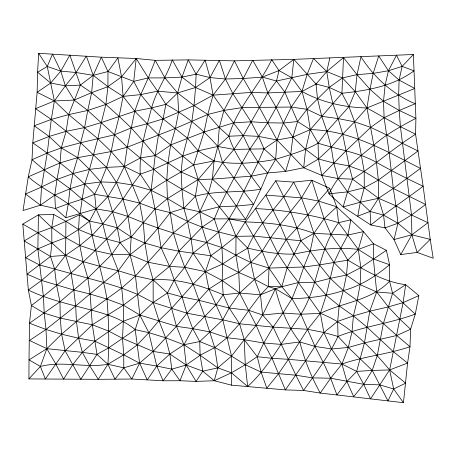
<?xml version="1.0" encoding="UTF-8"?>
<svg xmlns="http://www.w3.org/2000/svg" width="456" height="456" viewBox="0 0 456 456"><rect width="100%" height="100%" fill="white"/><g stroke="black" fill="none" stroke-linecap="round" stroke-linejoin="round"><path stroke-width="0.68" d="M38.652 53.312L47.247 66.468L60.785 71.125L76.095 72.504L93.212 75.354L107.929 86.663L123.103 96.404L134.754 111.253L158.488 135.039L170.658 144.945L182.696 156.117L193.675 164.895L198.143 179.539L208.432 193.219L228.992 218.851L245.55 219.347L253.553 204.448L260.826 189.132C248.691 172.471 235.085 156.226 228.838 136.224L219.302 127.537L207.748 114.473L194.022 105.592L177.595 92.95L164.89 77.885L155.239 60.352L148.314 77.919L140.716 94.597L134.754 111.253L127.247 147.22L124.351 166.543L116.468 182.434L107.969 196.587L96.096 208.882L65.778 217.723L68.332 203.684L69.99 188.795L72.937 173.582L77.657 157.673L80.638 142.745L84.599 127.583L87.751 110.443L91.633 92.682L93.212 75.354L101.329 57.188L107.964 71.529L107.929 86.663L105.866 104.435L101.317 122.567L97.875 138.732L89.479 169.375L84.765 184.019L82.103 199.215L80.17 213.744L89.593 221.126L102.748 223.879L117.334 227.869L131.197 237.052L144.871 243.099L161.088 247.705L178.866 251.182L210.775 255.765L222.676 263.967L238.744 272.46L254.539 279.385L268.413 286.636L275.492 288.762L292.017 298.623L300.909 314.235L314.953 346.4L323.293 362.44L330.64 378.235L336.944 394.959L403.457 402.688L407.567 363.067L409.99 346.702L410.611 329.249L415.268 314.121L418.853 295.613L405.692 284.681C384.391 282.047 365.951 270.807 347.825 260.148L340.74 248.355L330.874 234.281L324.108 218.72L311.836 180.217L293.635 182.098L275.732 180.793L265.757 195.128L245.214 221.924L236.014 236.333L221.986 247.562L210.775 255.765L205.451 271.656L193.167 284.219L171.49 308.455L158.956 320.631L148.804 332.658L137.284 344.947L123.724 354.814L107.89 364.264C85.443 368.271 62.632 360.593 40.373 366.47L28.916 378.913L98.285 379.329L131.812 379.027L163.123 380.783L179.972 380.737L196.074 381.393L214.252 380.737L231.511 385.155L285.376 389.903L303.531 390.456L320.272 393.066L336.944 394.959L346.908 381.49L356.66 371.412L364.441 342.906L369.753 311.203L376.702 291.965L373.378 258.985L373.515 243.743L363.466 231.619L336.71 206.807L318.619 201.085L301.502 197.813L265.757 195.128L280.047 224.569L286.265 239.48L294.063 254.055L314.839 282.241L326.228 295.277L339.167 305.885L353.423 315.883L366.937 327.089L393.14 351.485L407.567 363.067L389.635 369.947L372.238 370.403L356.66 371.412L341.932 364.042L288.46 359.322L272.05 358.319L257.258 356.695L245.282 364.72L231.431 372.786L214.252 380.737L202.772 371.167L186.196 365.034L169.831 354.004L153.113 351.433L122.516 338.386L108.796 331.147L92.306 324.769L60.266 318.106L44.238 313.152L31.396 305.531L28.352 290.073L22.8 224.095L38.429 214.827L53.814 214.519L65.915 221.302L78.546 229.516L92.346 235.205L120.116 242.615L130.08 254.739L135.443 275.977L139.855 315.033L148.804 332.658L156.767 366.054L163.123 380.783L171.792 369.149L186.196 365.034L200.138 355.247L214.725 347.597L227.059 337.742L239.548 323.783L248.799 310.314L260.467 294.81L268.413 286.636L268.977 268.082L262.211 251.25L245.214 221.924L228.992 218.851L214.28 218.891L199.768 211.783L183.871 208.329L167.432 198.588L151.124 190.329L132.388 184.959L116.468 182.434L100.736 181.95L84.765 184.019L69.99 188.795L54.777 195.094L40.396 205.189L23.028 210.547L28.278 176.825L32.011 159.742L32.803 142.87L37.124 92.294L37.603 72.236L38.652 53.312L101.329 57.188L136.219 58.505L155.239 60.352L188.265 59.89L234.441 60.847L293.846 59.365L413.381 54.509L415.906 118.298L415.576 134.212L423.128 186.253L430.23 239.389L433.2 258.238L417.109 252.407L400.721 254.585L394.007 239.577L385.007 227.88L383.564 215.101L378.531 198.28L378.355 180.114L376.468 162.387L373.869 145.139L366.943 107.969L369.993 89.279L373.156 73.393L378.719 55.957L388.432 70.748L399.091 80.074L414.766 88.481L366.943 107.969C344.337 107.474 321.845 102.429 301.952 91.456L267.797 92.939L251.307 92.408L213.066 95.156L194.022 105.592L163.111 118.896L147.425 123.707L131.242 127.914L114.496 134.794L80.638 142.745L61.281 147.886L47.264 153.028L32.011 159.742L44.164 169.917L69.99 188.795L82.103 199.215L96.096 208.882L112.472 211.652L127.982 216.429L143.304 222.665L158.05 228.046L191.053 238.824L206.494 242.489L221.986 247.562L235.86 255.217L250.771 262.434L268.977 268.082L303.821 266.977L319.451 264.919L347.825 260.148L358.33 249.438L373.515 243.743L386.392 250.333L389.589 264.719L389.561 281.141L392.576 293.299L383.336 323.652L377.317 355.332L372.238 370.403L363.706 384.305L353.679 396.629L346.908 381.49L341.932 364.042L331.523 348.965L323.863 332.498L320.368 313.346L298.452 282.543L287.172 267.757L277.926 253.684L255.508 208.563C283.683 209.977 311.602 214.576 338.631 222.688L350.881 219.775L347.888 235.045L340.74 248.355L333.986 262.588L326.228 295.277L320.368 313.346L307.709 329.312L288.46 359.322L278.416 373.846L266.823 388.198L261.071 372.079L257.258 356.695L244.256 339.731L239.548 323.783L229.214 308.039L223.212 294.747L222.197 280.525L222.676 263.967L221.986 247.562L218.618 232.001L214.28 218.891L219.467 206.722L226.683 192.107L241.908 163.134L249.763 149.306L267.689 122.801L284.789 92.044L291.789 77.742L293.846 59.365L316.036 84.024L329.255 87.415L341.914 93.28C367.04 90.601 393.254 86.212 414.048 70.822L402.135 66.388L388.432 70.748L373.156 73.393L357.037 74.619L342.456 77.925L329.255 87.415L307.03 109.32L297.557 121.541L292.889 137.125L290.683 154.612L285.633 171.405L267.643 172.972L251.302 176.187L212.319 179.105L198.143 179.539L181.152 172.003L167.985 162.9L155.177 155.587L143.041 141.103L131.242 127.914L119.141 116.417L105.866 104.435L91.633 92.682L80.324 85.095L65.368 85.853L50.667 83.032L37.603 72.236L47.247 66.468L52.52 54.104L60.785 71.125L65.368 85.853L74.151 100.086L87.751 110.443L114.496 134.794L127.247 147.22L166.748 180.114L181.978 189.246L195.407 196.257C216.668 190.118 239.183 193.236 260.826 189.132L267.643 172.972L275.623 159.344L277.026 140.009L283.455 123.006L291.31 107.035L301.952 91.456L307.173 74.362L313.489 58.476L326.752 71.569L342.456 77.925L355.258 91.656L366.943 107.969L400.436 126.722L415.576 134.212C393.745 148.046 374.376 165.334 352.562 179.168L347.54 191.885L343.106 206.927L370.813 225.002L385.007 227.88L397.951 223.252L411.534 215.004L425.562 204.459L393.306 188.436L378.355 180.114L364.23 171.541L349.125 165.955L333.752 163.048L318.453 158.973L305.611 149.414L292.889 137.125L283.455 123.006L276.085 107.28L267.797 92.939L262.377 77.115L252.715 60.238L243.253 78.512L232.856 93.634L223.93 110.42L219.302 127.537L217.814 146.461L214.052 160.94L212.319 179.105L208.432 193.219L199.768 211.783L173.388 232.873L161.088 247.705L135.443 275.977L121.712 288.084L91.525 310.012L76.443 321.497L61.588 334.208L46.865 348.669L29.024 359.869L28.916 378.913M65.778 217.723L55.427 208.489L54.777 195.094L56.994 179.51L60.032 162.895L61.281 147.886L66.126 131.334L68.674 114.61L80.324 85.095L93.212 75.354L107.964 71.529L133.733 81.362L148.314 77.919L164.89 77.885L181.978 77.127L196.108 74.185L209.988 77.583L225.429 78.985L243.253 78.512L262.377 77.115L276.484 81.02L284.789 92.044L297.557 121.541L310.297 129.629C350.71 130.336 385.417 150.856 420.466 168.372L393.306 188.436L378.531 198.28L360.343 202.213L343.106 206.927L329.027 193.823L321.839 175.389L318.453 158.973L318.083 143.167L310.297 129.629L307.03 109.32L301.952 91.456L316.036 84.024L326.752 71.569L343.51 57.587L341.914 93.28L310.297 129.629L292.889 137.125L277.026 140.009L264.041 148.861L258.187 162.239L236.55 206.044L228.992 218.851L218.618 232.001L206.494 242.489L193.122 253.165L184.726 267.296L174.249 280.081L167.42 292.952L153.188 302.499L139.855 315.033L135.204 329.62L139.61 363.158L131.812 379.027L123.787 367.832L107.89 364.264L98.285 379.329L89.707 365.752L82.371 352.351L78.654 338.221L76.443 321.497L75.679 305.993L73.781 290.022L71.13 273.372L65.601 255.366L65.915 221.302L79.384 214.861L89.593 221.126C93.64 247.522 102.429 272.819 106.978 299.113C108.739 320.79 109.4 342.553 107.89 364.264L114.935 379.135L123.787 367.832L139.61 363.158L153.113 351.433L176.472 326.296L186.931 313.204L208.905 289.047L222.197 280.525L238.744 272.46L250.771 262.434L262.211 251.25L270.414 238.032L280.047 224.569L301.502 197.813L311.836 180.217L329.716 188.322L336.71 206.807L338.631 222.688L358.33 249.438L373.378 258.985L389.589 264.719C375.852 276.057 360.724 286.037 343.311 290.575C326.77 296.098 309.396 298.275 292.017 298.623L281.791 286.727L268.977 268.082L286.265 239.48L296.964 227.983L307.823 215.004L318.619 201.085L329.716 188.322M228.992 218.851L236.014 236.333L235.86 255.217L238.744 272.46L239.662 293.043L256.186 325.31L263.767 343.037L272.05 358.319L285.376 389.903L305.509 360.952L323.863 332.498L337.662 321.412L353.423 315.883L369.753 311.203L388.335 306.916L403.087 302.642L418.853 295.613M22.8 224.095L37.854 232.714L51.847 242.917L65.601 255.366L82.975 261.596L99.767 266.275L118.281 270.773L135.443 275.977L153.136 279.904L167.42 292.952L176.472 326.296L183.945 344.736L186.196 365.034L196.074 381.393L202.772 371.167L200.138 355.247L199.717 341.572L192.745 328.673L186.931 313.204L182.081 296.924L174.249 280.081L169.529 266.384L161.088 247.705L155 208.888L151.124 190.329L140.243 174.215C138.972 151.489 145.891 129.618 151.597 107.912C156.123 90.847 166.833 76.585 172.305 59.873L181.978 77.127L195.567 87.506L213.066 95.156L223.93 110.42L243.213 135.614L249.763 149.306L258.187 162.239L267.643 172.972M214.28 218.891L202.168 227.156L178.866 251.182L169.529 266.384L153.136 279.904L137.689 294.433L123.376 305.161L92.306 324.769L65.134 350.767L45.349 378.999L40.373 366.47L29.024 359.869L29.475 323.224L31.396 305.531C62.221 282.173 90.875 256.072 117.334 227.869C128.991 215.711 139.781 202.772 151.124 190.329C164.662 180.787 179.328 173.109 193.675 164.895L204.077 132.035L207.748 114.473L213.066 95.156L209.988 77.583L205.109 60.112L196.108 74.185L195.567 87.506L194.022 105.592L191.839 121.347L182.696 156.117L181.152 172.003L181.978 189.246L183.871 208.329L187.496 221.314L191.053 238.824L193.122 253.165L205.451 271.656L208.905 289.047L222.762 319.838L231.523 356.107L231.511 385.155M79.384 214.861L78.546 229.516L79.834 245.539L82.975 261.596L87.854 278.097L90.106 294.057L92.306 324.769L96.986 354.392L107.89 364.264M336.71 206.807L324.108 218.72L313.933 233.364L300.789 240.751L253.245 236.077L236.014 236.333L218.618 232.001L202.168 227.156L187.496 221.314L170.225 212.627L155 208.888L139.69 203.102L122.966 199.078L94.648 194.267L82.103 199.215L68.332 203.684L55.427 208.489L40.396 205.189L41.542 187.028L47.264 153.028L51.289 119.421L54.389 100.936L47.247 66.468M338.631 222.688C318.088 249.575 318.881 285.969 300.909 314.235C283.398 338.529 270.077 366.003 247.648 386.528L231.431 372.786L217.837 367.867L200.138 355.247L183.945 344.736L165.596 337.793L148.804 332.658L135.204 329.62L108.625 347.899L96.986 354.392L82.371 352.351L46.865 348.669L29.537 340.495L45.999 329.454L75.679 305.993L103.672 282.441L118.281 270.773L130.08 254.739L131.197 237.052L127.982 216.429L122.966 199.078L116.468 182.434L106.556 167.363L80.638 142.745L51.289 119.421L35.579 108.665L54.389 100.936L74.151 100.086L91.633 92.682L107.929 86.663L121.547 76.87L136.219 58.505L148.314 77.919L157.588 91.166L165.876 104.333C185.581 115.123 203.085 129.51 217.814 146.461L222.574 162.724L253.553 204.448L236.55 206.044L219.467 206.722L199.768 211.783L202.168 227.156L210.775 255.765M347.825 260.148L346.486 275.042L343.311 290.575L339.167 305.885L337.662 321.412L338.01 336.425C328.913 355.874 315.86 373.002 303.531 390.456L295.87 375.214L273.127 327.117L262.599 314.982L248.799 310.314L229.214 308.039L198.981 300.327L182.081 296.924L167.42 292.952M96.986 354.392L80.809 379.289L65.134 350.767L61.588 334.208L60.266 318.106L59.964 301.781L56.578 285.091L54.691 269.348L50.513 256.449L51.847 242.917L51.767 227.55L53.814 214.519M186.196 365.034L179.972 380.737L171.792 369.149L156.767 366.054L139.61 363.158L123.724 354.814L94.837 341.185L78.654 338.221L61.588 334.208L45.999 329.454L29.475 323.224L59.964 301.781L87.854 278.097L111.788 254.419L120.116 242.615L117.334 227.869L107.969 196.587L100.736 181.95L89.479 169.375L77.657 157.673L61.281 147.886L49.117 136.447L34.223 125.799L51.289 119.421L68.674 114.61L87.751 110.443L105.866 104.435L123.103 96.404L140.716 94.597L157.588 91.166L177.595 92.95L195.567 87.506L209.988 77.583L219.376 60.334L225.429 78.985L232.856 93.634L250.982 121.775L258.586 136.367L264.041 148.861L275.623 159.344L285.633 171.405L303.673 167.768L305.611 149.414L310.297 129.629M123.787 367.832L123.724 354.814L122.516 338.386L123.337 321.269L123.376 305.161L121.712 288.084L118.281 270.773L111.788 254.419L106.584 238.99L102.748 223.879L96.096 208.882L94.648 194.267L100.736 181.95L106.556 167.363L111.167 151.563L114.496 134.794L119.141 116.417L123.103 96.404L133.733 81.362L136.219 58.505M151.124 190.329L155.177 155.587L158.488 135.039L163.111 118.896L165.876 104.333L177.595 92.95L181.978 77.127L188.265 59.89L196.108 74.185M199.768 211.783L195.407 196.257L198.143 179.539L214.052 160.94C234.276 165.192 255.457 163.014 275.623 159.344C290.056 154.726 304.859 150.788 318.083 143.167L326.963 131.339L348.965 106.63L355.258 91.656L357.037 74.619L360.958 56.778C373.994 77.332 392.644 94.335 415.228 103.746L399.234 110.466L384.112 117.751L370.665 127.378L346.184 150.64L321.839 175.389L303.673 167.768L277.026 140.009L251.307 92.408L243.253 78.512L234.441 60.847L225.429 78.985L213.066 95.156M356.66 371.412L363.706 384.305L370.511 398.886L389.635 369.947L403.087 302.642L405.692 284.681L392.576 293.299L376.702 291.965L360.132 284.63L346.486 275.042L333.986 262.588L324.957 248.873L313.933 233.364L307.823 215.004L301.502 197.813L293.635 182.098C280.047 205.314 257.993 222.973 247.665 248.092L235.86 255.217L222.676 263.967L205.451 271.656L184.726 267.296L169.529 266.384L148.154 262.24L130.08 254.739L111.788 254.419L95.429 250.709L79.834 245.539L65.681 237.656L51.767 227.55L38.429 214.827L37.871 248.902L43.417 296.542L44.238 313.152L45.999 329.454L46.865 348.669L40.373 366.47M386.392 250.333L360.844 267.598L346.486 275.042L330.286 278.348L314.839 282.241L298.452 282.543L281.791 286.727L275.492 288.762C280.195 307.868 287.571 326.331 299.786 341.932C304.437 359.773 311.283 376.964 320.272 393.066L330.64 378.235L341.932 364.042L348.31 347.478L352.026 331.569L353.423 315.883L357.196 300.453L360.132 284.63L360.844 267.598L358.33 249.438L363.466 231.619L347.888 235.045L313.933 233.364L310.222 251.188L303.821 266.977L298.452 282.543L292.017 298.623L282.919 313.038L273.127 327.117L263.767 343.037L257.258 356.695M413.381 54.509L402.135 66.388L399.091 80.074L398.664 95.321L399.234 110.466L400.436 126.722L411.534 215.004L411.853 234.8L417.109 252.407L430.23 239.389L411.853 234.8L397.951 223.252L383.564 215.101L370.09 211.436L360.343 202.213L347.54 191.885L338.073 178.581L333.752 163.048L331.204 147.214L326.963 131.339L321.725 116.314L317.501 98.741L316.036 84.024M402.135 66.388L396.475 55.216L388.432 70.748L385.12 85.192L383.507 101.306L384.112 117.751L389.167 152.635L393.306 188.436L395.945 205.816L397.951 223.252L394.007 239.577L411.853 234.8L427.984 222.71L411.534 215.004L395.945 205.816L378.531 198.28L352.562 179.168L349.125 165.955L342.69 134.172L338.124 118.588L332.857 103.774L329.255 87.415L326.752 71.569L329.848 57.941M245.55 219.347L226.683 192.107L212.319 179.105L222.574 162.724L234.013 149.386L243.213 135.614L267.797 92.939L276.484 81.02L279.004 70.566L293.846 59.365M214.252 380.737L217.837 367.867L214.725 347.597L204.767 316.527L193.167 284.219L184.726 267.296L178.866 251.182L173.388 232.873L170.225 212.627L167.432 198.588L166.748 180.114L167.985 162.9L170.658 144.945L175.429 128.387L178.644 112.011L177.595 92.95M135.204 329.62C118.378 315.689 96.239 311.556 75.679 305.993C59.536 301.849 43.411 297.329 28.352 290.073L41.559 280.457L54.691 269.348L65.601 255.366L79.834 245.539L92.346 235.205L102.748 223.879L122.966 199.078L132.388 184.959L140.243 174.215L153.632 169.37L182.696 156.117L198.121 150.85L217.814 146.461L228.838 136.224C237.023 107.61 259.111 86.121 271.713 59.702L279.004 70.566L291.789 77.742L301.952 91.456M202.772 371.167L217.837 367.867L231.523 356.107L244.256 339.731L256.186 325.31L262.599 314.982L282.919 313.038L300.909 314.235L320.368 313.346C348.851 324.222 370.432 347.113 389.635 369.947L393.659 388.991L387.976 400.909L372.238 370.403L348.31 347.478L338.01 336.425L323.863 332.498L307.709 329.312L273.127 327.117L239.548 323.783L222.762 319.838L186.931 313.204L153.188 302.499L137.689 294.433L121.712 288.084L103.672 282.441L39.478 264.93L25.775 257.805L37.871 248.902L51.847 242.917L65.681 237.656L78.546 229.516L89.593 221.126L96.096 208.882M275.732 180.793C285.621 200.076 295.209 219.724 300.789 240.751L287.172 267.757L281.791 286.727L268.413 286.636M139.61 363.158L147.214 379.894L156.767 366.054L169.831 354.004L183.945 344.736L192.745 328.673L216.178 304.676L223.212 294.747L239.662 293.043L260.467 294.81L275.492 288.762L262.599 314.982L260.467 294.81L254.539 279.385L247.665 248.092L236.014 236.333M400.721 254.585L411.853 234.8M318.083 143.167C337.565 149.596 358.382 152.065 376.468 162.387C391.727 170.903 407.305 178.837 423.128 186.253C405.84 199.375 387.628 211.236 370.813 225.002L370.09 211.436L378.531 198.28M268.977 268.082L254.539 279.385L239.662 293.043L229.214 308.039L222.762 319.838L199.717 341.572L183.945 344.736M80.324 85.095L69.848 55.073L60.785 71.125L50.667 83.032L37.124 92.294L54.389 100.936L65.368 85.853L76.095 72.504L86.355 56.065L93.212 75.354M107.964 71.529L117.922 57.941L121.547 76.87L123.103 96.404M366.943 107.969L354.586 121.82L342.69 134.172L331.204 147.214L318.453 158.973L303.673 167.768M195.407 196.257L183.871 208.329L170.225 212.627L158.05 228.046L144.871 243.099L130.08 254.739M320.368 313.346C343.317 302.26 371.372 300.669 389.561 281.141M65.601 255.366L50.513 256.449L27.109 274.17L41.559 280.457L73.781 290.022L90.106 294.057L106.978 299.113L123.376 305.161L139.855 315.033L176.472 326.296L192.745 328.673L209.754 331.865L227.059 337.742L244.256 339.731L263.767 343.037L281.238 344.405L299.786 341.932L314.953 346.4L331.523 348.965L348.31 347.478L364.441 342.906L396.731 335.513L410.611 329.249L399.724 319.08L388.335 306.916L376.702 291.965M198.143 179.539L167.432 198.588L155 208.888L131.197 237.052L120.116 242.615M40.396 205.189L25.57 194.005L41.542 187.028L56.994 179.51L72.937 173.582L89.479 169.375L106.556 167.363L124.351 166.543L140.482 157.896L155.177 155.587L170.658 144.945L204.077 132.035L233.472 122.869L250.982 121.775L267.689 122.801L283.455 123.006L297.557 121.541M199.717 341.572L214.725 347.597L231.523 356.107L245.282 364.72L261.071 372.079L295.87 375.214L312.457 377.864L330.64 378.235L363.706 384.305L379.785 384.875L393.659 388.991L405.601 383.188L389.635 369.947M65.915 221.302L51.767 227.55L37.854 232.714L24.236 240.95L50.513 256.449M262.377 77.115L279.004 70.566M370.09 211.436L357.732 216.184L360.343 202.213L364.264 187.718L364.23 171.541L358.41 138.898L354.586 121.82L348.965 106.63L341.914 93.28M139.855 315.033L123.337 321.269L94.837 341.185L82.371 352.351L72.863 364.486L63.595 379.09L55.797 364.013L46.865 348.669M338.01 336.425C363.027 326.405 390.028 323.458 415.268 314.121L392.576 293.299M341.932 364.042C364.093 356.227 387.76 354.409 409.99 346.702L396.731 335.513L369.753 311.203L357.196 300.453L343.311 290.575L330.286 278.348L319.451 264.919L310.222 251.188L300.789 240.751M165.876 104.333L151.597 107.912L134.754 111.253L101.317 122.567L84.599 127.583L66.126 131.334L49.117 136.447L32.803 142.87C54.823 158.158 76.277 174.654 94.648 194.267M276.484 81.02L307.173 74.362L326.752 71.569M193.675 164.895L214.052 160.94L198.121 150.85L187.564 138.293L163.111 118.896L151.597 107.912L140.716 94.597L133.733 81.362M228.838 136.224L243.213 135.614L258.586 136.367L277.026 140.009M264.041 148.861L234.013 149.386L217.814 146.461M54.389 100.936L68.674 114.61L97.875 138.732L111.167 151.563L124.351 166.543L132.388 184.959L139.69 203.102L143.304 222.665L144.871 243.099L148.154 262.24L153.136 279.904C177.412 278.046 201.067 285.507 223.212 294.747M352.562 179.168L338.073 178.581L321.839 175.389M245.214 221.924C268.51 222.608 292 225.013 313.933 233.364M358.33 249.438C336.75 246.679 315.199 249.711 294.063 254.055C278.354 254.608 262.884 251.672 247.665 248.092M124.351 166.543L140.243 174.215M205.451 271.656L222.197 280.525L239.662 293.043M80.17 213.744C64.9 198.656 44.278 191.001 28.278 176.825L60.032 162.895L77.657 157.673L111.167 151.563L127.247 147.22L175.429 128.387L207.748 114.473L223.93 110.42L242.17 107.599L291.31 107.035L307.03 109.32L321.725 116.314L338.124 118.588L354.586 121.82L370.665 127.378L386.756 134.959L402.34 143.275L418.004 150.97L378.355 180.114L364.264 187.718L347.54 191.885L329.027 193.823C338.551 173.172 356.632 159.058 373.869 145.139C386.38 133.99 401.229 126.158 415.906 118.298L399.234 110.466L383.507 101.306L369.993 89.279L357.037 74.619L343.51 57.587M393.659 388.991L403.457 402.688M171.792 369.149L169.831 354.004L165.596 337.793L158.956 320.631L153.188 302.499L153.136 279.904M247.648 386.528L245.282 364.72L244.256 339.731"/></g></svg>
